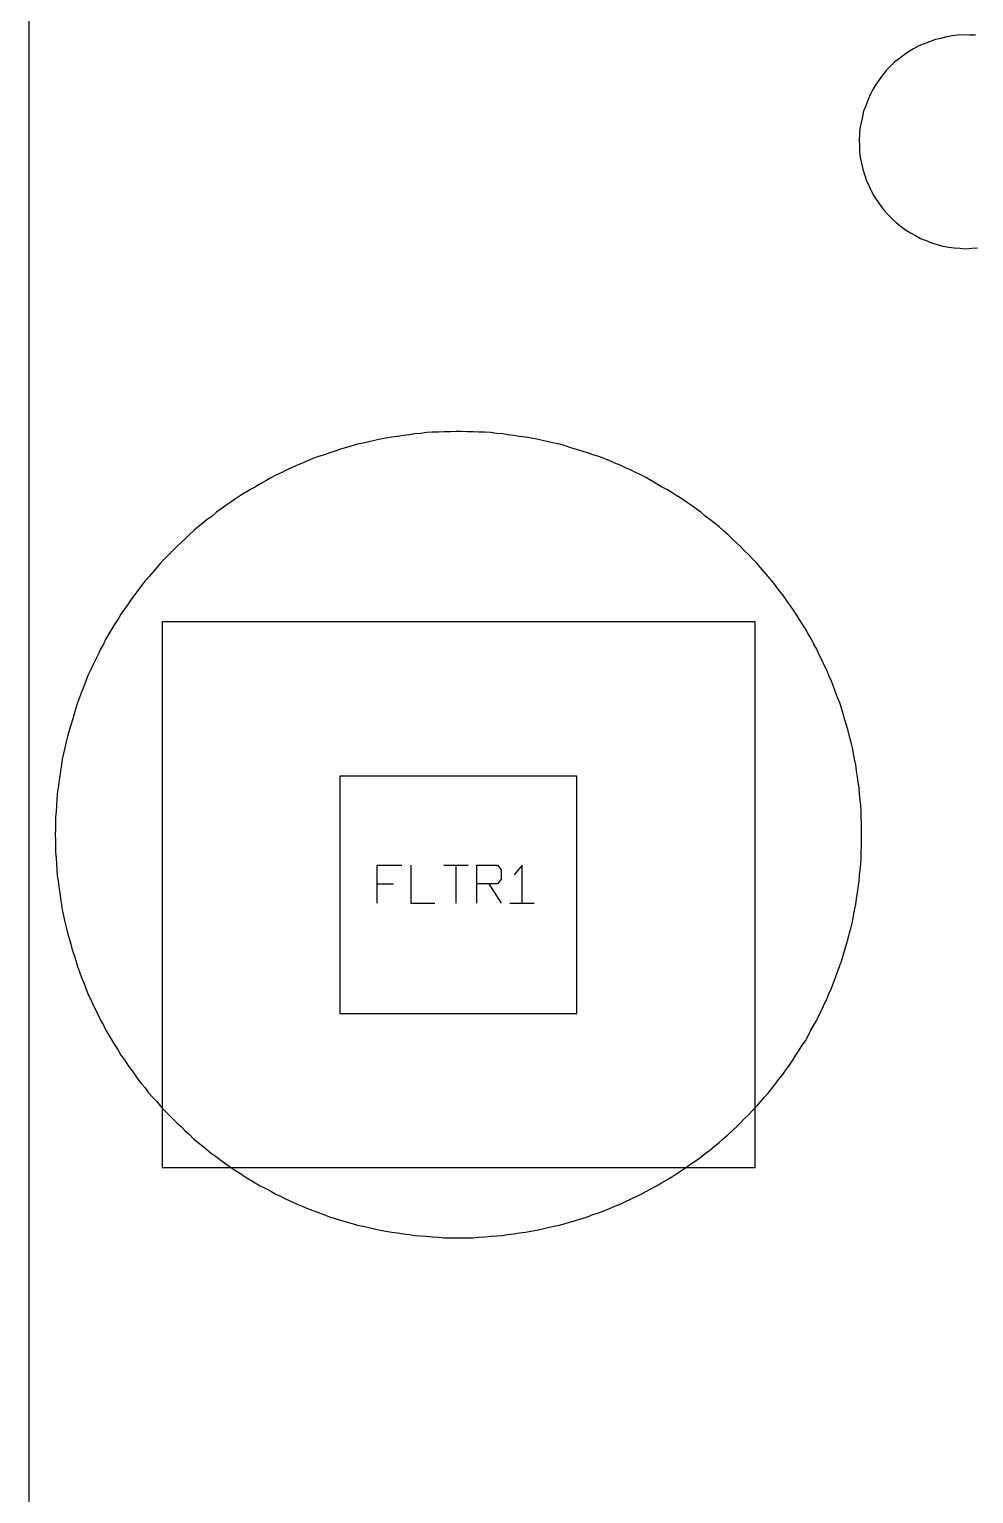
# Model space of a CAD drawing. Extents: x -228 to 961, y -124 to 716.
# Drawn here: x -5 to 51.4, y 488.9 to 576.2 of the extents above; entities that cross this region are included whole.
import ezdxf

# ---------------------------------------------------------------- set-up
doc = ezdxf.new("R2010")
doc.units = 0
doc.layers.add('1', color=1, linetype='CONTINUOUS')

msp = doc.modelspace()

# ---------------------------------------------------------------- linework, layer by layer
at = {"layer": '1'}
for p, q in [((-4.95, 124.47), (-4.95, 597.82)), ((49.77, 575.78), (49.42, 575.7)), ((50.1, 575.85), (49.77, 575.78)), ((50.45, 575.88), (50.1, 575.85)), ((50.8, 575.9), (50.45, 575.88)), ((51.15, 575.88), (50.8, 575.9)), ((51.5, 575.88), (51.15, 575.88)), ((47.5, 574.9), (47.22, 574.7)), ((47.8, 575.08), (47.5, 574.9)), ((48.12, 575.25), (47.8, 575.08)), ((48.42, 575.38), (48.12, 575.25)), ((48.75, 575.5), (48.42, 575.38)), ((49.1, 575.63), (48.75, 575.5)), ((49.42, 575.7), (49.1, 575.63)), ((46.42, 574.03), (46.17, 573.78)), ((46.67, 574.28), (46.42, 574.03)), ((46.95, 574.5), (46.67, 574.28)), ((47.22, 574.7), (46.95, 574.5)), ((45.75, 573.23), (45.55, 572.95)), ((45.95, 573.5), (45.75, 573.23)), ((46.17, 573.78), (45.95, 573.5)), ((45.2, 572.33), (45.07, 572)), ((45.37, 572.65), (45.2, 572.33)), ((45.55, 572.95), (45.37, 572.65)), ((44.95, 571.68), (44.82, 571.35)), ((45.07, 572), (44.95, 571.68)), ((44.67, 570.68), (44.6, 570.33)), ((44.75, 571.03), (44.67, 570.68)), ((44.82, 571.35), (44.75, 571.03)), ((44.57, 569.98), (44.55, 569.65)), ((44.55, 569.65), (44.57, 569.3)), ((44.6, 570.33), (44.57, 569.98)), ((44.57, 569.3), (44.57, 568.95)), ((44.57, 568.95), (44.62, 568.6)), ((44.62, 568.6), (44.7, 568.25)), ((44.7, 568.25), (44.77, 567.9)), ((44.77, 567.9), (44.87, 567.58)), ((44.87, 567.58), (44.97, 567.25)), ((44.97, 567.25), (45.12, 566.93)), ((45.12, 566.93), (45.27, 566.6)), ((45.27, 566.6), (45.42, 566.3)), ((45.42, 566.3), (45.62, 566)), ((45.62, 566), (45.82, 565.73)), ((45.82, 565.73), (46.02, 565.45)), ((46.02, 565.45), (46.27, 565.2)), ((46.27, 565.2), (46.5, 564.95)), ((46.5, 564.95), (46.77, 564.7)), ((46.77, 564.7), (47.05, 564.48)), ((47.05, 564.48), (47.32, 564.28)), ((47.32, 564.28), (47.62, 564.1)), ((47.62, 564.1), (47.92, 563.93)), ((47.92, 563.93), (48.22, 563.75)), ((48.22, 563.75), (48.55, 563.63)), ((48.55, 563.63), (48.87, 563.5)), ((48.87, 563.5), (49.2, 563.4)), ((49.2, 563.4), (49.55, 563.3)), ((49.55, 563.3), (49.9, 563.25)), ((49.9, 563.25), (50.22, 563.2)), ((50.22, 563.2), (50.57, 563.18)), ((50.57, 563.18), (50.92, 563.15)), ((50.92, 563.15), (51.27, 563.18)), ((51.27, 563.18), (51.62, 563.2)), ((18.75, 552.18), (18.4, 552.13)), ((19.1, 552.2), (18.75, 552.18)), ((19.45, 552.2), (19.1, 552.2)), ((19.8, 552.23), (19.45, 552.2)), ((20.15, 552.23), (19.8, 552.23)), ((20.5, 552.25), (20.15, 552.23)), ((20.82, 552.25), (20.5, 552.25)), ((21.17, 552.23), (20.82, 552.25)), ((21.52, 552.23), (21.17, 552.23)), ((21.87, 552.2), (21.52, 552.23)), ((22.22, 552.2), (21.87, 552.2)), ((22.57, 552.18), (22.22, 552.2)), ((22.92, 552.13), (22.57, 552.18)), ((13.97, 551.3), (13.62, 551.2)), ((14.3, 551.38), (13.97, 551.3)), ((14.62, 551.48), (14.3, 551.38)), ((14.97, 551.55), (14.62, 551.48)), ((15.3, 551.63), (14.97, 551.55)), ((15.65, 551.7), (15.3, 551.63)), ((16, 551.78), (15.65, 551.7)), ((16.32, 551.85), (16, 551.78)), ((16.67, 551.9), (16.32, 551.85)), ((17.02, 551.95), (16.67, 551.9)), ((17.37, 552), (17.02, 551.95)), ((17.7, 552.05), (17.37, 552)), ((18.05, 552.1), (17.7, 552.05)), ((18.4, 552.13), (18.05, 552.1)), ((23.27, 552.1), (22.92, 552.13)), ((23.62, 552.05), (23.27, 552.1)), ((23.95, 552), (23.62, 552.05)), ((24.3, 551.95), (23.95, 552)), ((24.65, 551.9), (24.3, 551.95)), ((25, 551.85), (24.65, 551.9)), ((25.32, 551.78), (25, 551.85)), ((25.67, 551.7), (25.32, 551.78)), ((26.02, 551.63), (25.67, 551.7)), ((26.35, 551.55), (26.02, 551.63)), ((26.7, 551.48), (26.35, 551.55)), ((27.02, 551.38), (26.7, 551.48)), ((27.35, 551.28), (27.02, 551.38)), ((27.7, 551.18), (27.35, 551.28)), ((11.65, 550.5), (11.35, 550.35)), ((11.97, 550.63), (11.65, 550.5)), ((12.3, 550.75), (11.97, 550.63)), ((12.65, 550.85), (12.3, 550.75)), ((12.97, 550.98), (12.65, 550.85)), ((13.3, 551.08), (12.97, 550.98)), ((13.62, 551.2), (13.3, 551.08)), ((28.02, 551.08), (27.7, 551.18)), ((28.35, 550.98), (28.02, 551.08)), ((28.67, 550.85), (28.35, 550.98)), ((29.02, 550.75), (28.67, 550.85)), ((29.35, 550.63), (29.02, 550.75)), ((29.67, 550.5), (29.35, 550.63)), ((29.97, 550.35), (29.67, 550.5)), ((9.75, 549.63), (9.45, 549.48)), ((10.07, 549.78), (9.75, 549.63)), ((10.37, 549.93), (10.07, 549.78)), ((10.7, 550.08), (10.37, 549.93)), ((11.02, 550.23), (10.7, 550.08)), ((11.35, 550.35), (11.02, 550.23)), ((30.3, 550.23), (29.97, 550.35)), ((30.62, 550.08), (30.3, 550.23)), ((30.95, 549.93), (30.62, 550.08)), ((31.25, 549.78), (30.95, 549.93)), ((31.57, 549.63), (31.25, 549.78)), ((31.87, 549.48), (31.57, 549.63)), ((8.25, 548.78), (7.95, 548.6)), ((8.55, 548.95), (8.25, 548.78)), ((8.85, 549.13), (8.55, 548.95)), ((9.15, 549.3), (8.85, 549.13)), ((9.45, 549.48), (9.15, 549.3)), ((32.17, 549.3), (31.87, 549.48)), ((32.47, 549.13), (32.17, 549.3)), ((32.77, 548.95), (32.47, 549.13)), ((33.07, 548.78), (32.77, 548.95)), ((33.37, 548.6), (33.07, 548.78)), ((6.77, 547.83), (6.5, 547.63)), ((7.07, 548.03), (6.77, 547.83)), ((7.35, 548.23), (7.07, 548.03)), ((7.65, 548.43), (7.35, 548.23)), ((7.95, 548.6), (7.65, 548.43)), ((33.67, 548.4), (33.37, 548.6)), ((33.97, 548.23), (33.67, 548.4)), ((34.25, 548.03), (33.97, 548.23)), ((34.55, 547.83), (34.25, 548.03)), ((34.82, 547.63), (34.55, 547.83)), ((5.67, 547), (5.4, 546.78)), ((5.95, 547.2), (5.67, 547)), ((6.22, 547.43), (5.95, 547.2)), ((6.5, 547.63), (6.22, 547.43)), ((35.1, 547.43), (34.82, 547.63)), ((35.37, 547.2), (35.1, 547.43)), ((35.65, 547), (35.37, 547.2)), ((35.92, 546.78), (35.65, 547)), ((4.6, 546.1), (4.35, 545.85)), ((4.87, 546.33), (4.6, 546.1)), ((5.12, 546.55), (4.87, 546.33)), ((5.4, 546.78), (5.12, 546.55)), ((36.2, 546.55), (35.92, 546.78)), ((36.45, 546.33), (36.2, 546.55)), ((36.72, 546.1), (36.45, 546.33)), ((36.97, 545.85), (36.72, 546.1)), ((3.85, 545.38), (3.6, 545.13)), ((4.1, 545.63), (3.85, 545.38)), ((4.35, 545.85), (4.1, 545.63)), ((37.22, 545.63), (36.97, 545.85)), ((37.47, 545.38), (37.22, 545.63)), ((37.72, 545.13), (37.47, 545.38)), ((2.87, 544.38), (2.65, 544.13)), ((3.1, 544.63), (2.87, 544.38)), ((3.35, 544.88), (3.1, 544.63)), ((3.6, 545.13), (3.35, 544.88)), ((37.97, 544.88), (37.72, 545.13)), ((38.2, 544.63), (37.97, 544.88)), ((38.45, 544.38), (38.2, 544.63)), ((38.67, 544.13), (38.45, 544.38)), ((2.2, 543.6), (1.97, 543.33)), ((2.42, 543.85), (2.2, 543.6)), ((2.65, 544.13), (2.42, 543.85)), ((38.9, 543.85), (38.67, 544.13)), ((39.12, 543.6), (38.9, 543.85)), ((39.35, 543.33), (39.12, 543.6)), ((1.55, 542.78), (1.32, 542.5)), ((1.75, 543.05), (1.55, 542.78)), ((1.97, 543.33), (1.75, 543.05)), ((39.57, 543.05), (39.35, 543.33)), ((39.77, 542.78), (39.57, 543.05)), ((40, 542.5), (39.77, 542.78)), ((0.92, 541.93), (0.72, 541.65)), ((1.12, 542.23), (0.92, 541.93)), ((1.32, 542.5), (1.12, 542.23)), ((40.2, 542.2), (40, 542.5)), ((40.4, 541.93), (40.2, 542.2)), ((40.6, 541.65), (40.4, 541.93)), ((0.35, 541.05), (0.15, 540.78)), ((0.52, 541.35), (0.35, 541.05)), ((0.72, 541.65), (0.52, 541.35)), ((38.35, 540.88), (2.97, 540.88)), ((2.97, 540.88), (2.97, 508.33)), ((38.35, 508.33), (38.35, 540.88)), ((40.8, 541.35), (40.6, 541.65)), ((40.97, 541.05), (40.8, 541.35)), ((41.15, 540.78), (40.97, 541.05)), ((-0.2, 540.18), (-0.38, 539.88)), ((-0.03, 540.48), (-0.2, 540.18)), ((0.15, 540.78), (-0.03, 540.48)), ((41.35, 540.48), (41.15, 540.78)), ((41.52, 540.18), (41.35, 540.48)), ((41.7, 539.85), (41.52, 540.18)), ((-0.7, 539.25), (-0.85, 538.95)), ((-0.53, 539.55), (-0.7, 539.25)), ((-0.38, 539.88), (-0.53, 539.55)), ((41.85, 539.55), (41.7, 539.85)), ((42.02, 539.25), (41.85, 539.55)), ((42.17, 538.93), (42.02, 539.25)), ((-1.15, 538.3), (-1.3, 538)), ((-1, 538.63), (-1.15, 538.3)), ((-0.85, 538.95), (-1, 538.63)), ((42.32, 538.63), (42.17, 538.93)), ((42.47, 538.3), (42.32, 538.63)), ((42.62, 538), (42.47, 538.3)), ((-1.58, 537.35), (-1.7, 537.03)), ((-1.45, 537.68), (-1.58, 537.35)), ((-1.3, 538), (-1.45, 537.68)), ((42.75, 537.68), (42.62, 538)), ((42.9, 537.35), (42.75, 537.68)), ((43.02, 537.03), (42.9, 537.35)), ((-1.83, 536.7), (-1.95, 536.38)), ((-1.7, 537.03), (-1.83, 536.7)), ((43.15, 536.7), (43.02, 537.03)), ((43.27, 536.38), (43.15, 536.7)), ((-2.18, 535.73), (-2.28, 535.4)), ((-2.08, 536.05), (-2.18, 535.73)), ((-1.95, 536.38), (-2.08, 536.05)), ((43.4, 536.05), (43.27, 536.38)), ((43.5, 535.73), (43.4, 536.05)), ((43.6, 535.4), (43.5, 535.73)), ((-2.48, 534.73), (-2.58, 534.4)), ((-2.38, 535.05), (-2.48, 534.73)), ((-2.28, 535.4), (-2.38, 535.05)), ((43.7, 535.05), (43.6, 535.4)), ((43.8, 534.73), (43.7, 535.05)), ((43.9, 534.38), (43.8, 534.73)), ((-2.68, 534.05), (-2.75, 533.73)), ((-2.58, 534.4), (-2.68, 534.05)), ((43.97, 534.05), (43.9, 534.38)), ((44.07, 533.7), (43.97, 534.05)), ((-2.9, 533.03), (-2.98, 532.7)), ((-2.83, 533.38), (-2.9, 533.03)), ((-2.75, 533.73), (-2.83, 533.38)), ((44.15, 533.38), (44.07, 533.7)), ((44.22, 533.03), (44.15, 533.38)), ((44.27, 532.7), (44.22, 533.03)), ((-3.03, 532.35), (-3.08, 532)), ((-2.98, 532.7), (-3.03, 532.35)), ((44.35, 532.35), (44.27, 532.7)), ((44.4, 532), (44.35, 532.35)), ((-3.18, 531.33), (-3.23, 530.98)), ((-3.13, 531.68), (-3.18, 531.33)), ((-3.08, 532), (-3.13, 531.68)), ((27.72, 531.68), (13.57, 531.68)), ((13.57, 531.68), (13.57, 517.53)), ((27.72, 517.53), (27.72, 531.68)), ((44.45, 531.65), (44.4, 532)), ((44.5, 531.33), (44.45, 531.65)), ((44.55, 530.98), (44.5, 531.33)), ((-3.28, 530.63), (-3.3, 530.28)), ((-3.23, 530.98), (-3.28, 530.63)), ((44.57, 530.63), (44.55, 530.98)), ((44.62, 530.28), (44.57, 530.63)), ((-3.35, 529.58), (-3.38, 529.25)), ((-3.33, 529.93), (-3.35, 529.58)), ((-3.3, 530.28), (-3.33, 529.93)), ((44.65, 529.93), (44.62, 530.28)), ((44.67, 529.58), (44.65, 529.93)), ((44.67, 529.23), (44.67, 529.58)), ((-3.38, 529.25), (-3.38, 528.9)), ((-3.38, 528.9), (-3.38, 528.55)), ((44.7, 528.88), (44.67, 529.23)), ((44.7, 528.55), (44.7, 528.88)), ((-3.38, 528.55), (-3.4, 528.2)), ((-3.4, 528.2), (-3.38, 527.85)), ((-3.38, 527.85), (-3.38, 527.5)), ((44.7, 528.2), (44.7, 528.55)), ((44.7, 528.18), (44.7, 528.2)), ((44.7, 527.83), (44.7, 528.18)), ((44.7, 527.5), (44.7, 527.83)), ((-3.38, 527.5), (-3.38, 527.15)), ((-3.38, 527.15), (-3.35, 526.8)), ((44.67, 527.15), (44.7, 527.5)), ((44.67, 526.8), (44.67, 527.15)), ((-3.35, 526.8), (-3.33, 526.45)), ((-3.33, 526.45), (-3.3, 526.1)), ((-3.3, 526.1), (-3.28, 525.75)), ((15.8, 524.1), (15.8, 526.38)), ((15.8, 526.38), (17.27, 526.38)), ((17.8, 526.38), (17.8, 524.1)), ((19.77, 526.38), (21.22, 526.38)), ((20.5, 526.38), (20.5, 524.1)), ((21.75, 524.1), (21.75, 526.38)), ((21.75, 526.38), (22.97, 526.38)), ((22.97, 526.38), (23.2, 526.1)), ((23.2, 526.1), (23.2, 525.53)), ((24.45, 526.38), (23.97, 525.8)), ((24.45, 524.1), (24.45, 526.38)), ((44.57, 525.75), (44.62, 526.1)), ((44.62, 526.1), (44.65, 526.45)), ((44.65, 526.45), (44.67, 526.8)), ((-3.28, 525.75), (-3.23, 525.43)), ((-3.23, 525.43), (-3.18, 525.08)), ((-3.18, 525.08), (-3.13, 524.73)), ((15.8, 525.25), (16.77, 525.25)), ((22.97, 525.25), (21.75, 525.25)), ((22.47, 525.25), (23.2, 524.1)), ((23.2, 525.53), (22.97, 525.25)), ((44.5, 525.05), (44.55, 525.4)), ((44.55, 525.4), (44.57, 525.75)), ((-3.13, 524.73), (-3.08, 524.38)), ((-3.08, 524.38), (-3.03, 524.03)), ((44.35, 524.03), (44.4, 524.38)), ((44.4, 524.38), (44.45, 524.73)), ((44.45, 524.73), (44.5, 525.05)), ((-3.03, 524.03), (-2.98, 523.7)), ((-2.98, 523.7), (-2.9, 523.35)), ((-2.9, 523.35), (-2.83, 523)), ((17.8, 524.1), (19.25, 524.1)), ((23.72, 524.1), (25.17, 524.1)), ((44.15, 523), (44.22, 523.35)), ((44.22, 523.35), (44.27, 523.68)), ((44.27, 523.68), (44.35, 524.03)), ((-2.83, 523), (-2.75, 522.68)), ((-2.75, 522.68), (-2.68, 522.33)), ((43.97, 522.33), (44.07, 522.68)), ((44.07, 522.68), (44.15, 523)), ((-2.68, 522.33), (-2.58, 522)), ((-2.58, 522), (-2.48, 521.65)), ((-2.48, 521.65), (-2.4, 521.33)), ((43.7, 521.33), (43.8, 521.65)), ((43.8, 521.65), (43.9, 522)), ((43.9, 522), (43.97, 522.33)), ((-2.4, 521.33), (-2.28, 521)), ((-2.28, 521), (-2.18, 520.68)), ((43.5, 520.65), (43.6, 520.98)), ((43.6, 520.98), (43.7, 521.33)), ((-2.18, 520.68), (-2.08, 520.33)), ((-2.08, 520.33), (-1.95, 520)), ((-1.95, 520), (-1.83, 519.68)), ((43.15, 519.68), (43.27, 520)), ((43.27, 520), (43.37, 520.33)), ((43.37, 520.33), (43.5, 520.65)), ((-1.83, 519.68), (-1.7, 519.35)), ((-1.7, 519.35), (-1.58, 519.03)), ((-1.58, 519.03), (-1.45, 518.7)), ((42.75, 518.7), (42.9, 519.03)), ((42.9, 519.03), (43.02, 519.35)), ((43.02, 519.35), (43.15, 519.68)), ((-1.45, 518.7), (-1.3, 518.4)), ((-1.3, 518.4), (-1.15, 518.08)), ((-1.15, 518.08), (-1, 517.75)), ((42.32, 517.75), (42.47, 518.08)), ((42.47, 518.08), (42.62, 518.38)), ((42.62, 518.38), (42.75, 518.7)), ((-1, 517.75), (-0.85, 517.45)), ((-0.85, 517.45), (-0.7, 517.13)), ((13.57, 517.53), (27.72, 517.53)), ((42.02, 517.13), (42.17, 517.45)), ((42.17, 517.45), (42.32, 517.75)), ((-0.7, 517.13), (-0.53, 516.83)), ((-0.53, 516.83), (-0.38, 516.53)), ((-0.38, 516.53), (-0.2, 516.23)), ((41.52, 516.2), (41.67, 516.53)), ((41.67, 516.53), (41.85, 516.83)), ((41.85, 516.83), (42.02, 517.13)), ((-0.2, 516.23), (-0.03, 515.93)), ((-0.03, 515.93), (0.15, 515.63)), ((0.15, 515.63), (0.35, 515.33)), ((40.97, 515.33), (41.15, 515.63)), ((41.15, 515.63), (41.35, 515.9)), ((41.35, 515.9), (41.52, 516.2)), ((0.35, 515.33), (0.52, 515.03)), ((0.52, 515.03), (0.72, 514.75)), ((0.72, 514.75), (0.92, 514.45)), ((40.4, 514.45), (40.6, 514.73)), ((40.6, 514.73), (40.77, 515.03)), ((40.77, 515.03), (40.97, 515.33)), ((0.92, 514.45), (1.12, 514.18)), ((1.12, 514.18), (1.32, 513.9)), ((1.32, 513.9), (1.52, 513.6)), ((39.77, 513.6), (40, 513.88)), ((40, 513.88), (40.2, 514.18)), ((40.2, 514.18), (40.4, 514.45)), ((1.52, 513.6), (1.75, 513.33)), ((1.75, 513.33), (1.97, 513.08)), ((1.97, 513.08), (2.17, 512.8)), ((39.12, 512.78), (39.35, 513.05)), ((39.35, 513.05), (39.57, 513.33)), ((39.57, 513.33), (39.77, 513.6)), ((2.17, 512.8), (2.4, 512.53)), ((2.4, 512.53), (2.65, 512.28)), ((2.65, 512.28), (2.87, 512)), ((2.87, 512), (3.1, 511.75)), ((38.2, 511.75), (38.45, 512)), ((38.45, 512), (38.67, 512.25)), ((38.67, 512.25), (38.9, 512.53)), ((38.9, 512.53), (39.12, 512.78)), ((3.1, 511.75), (3.35, 511.5)), ((3.35, 511.5), (3.6, 511.25)), ((3.6, 511.25), (3.85, 511)), ((37.47, 511), (37.72, 511.25)), ((37.72, 511.25), (37.97, 511.5)), ((37.97, 511.5), (38.2, 511.75)), ((3.85, 511), (4.1, 510.78)), ((4.1, 510.78), (4.35, 510.53)), ((4.35, 510.53), (4.6, 510.3)), ((4.6, 510.3), (4.85, 510.05)), ((36.45, 510.05), (36.72, 510.28)), ((36.72, 510.28), (36.97, 510.53)), ((36.97, 510.53), (37.22, 510.75)), ((37.22, 510.75), (37.47, 511)), ((4.85, 510.05), (5.12, 509.83)), ((5.12, 509.83), (5.4, 509.6)), ((5.4, 509.6), (5.67, 509.4)), ((5.67, 509.4), (5.92, 509.18)), ((35.37, 509.18), (35.65, 509.38)), ((35.65, 509.38), (35.92, 509.6)), ((35.92, 509.6), (36.2, 509.83)), ((36.2, 509.83), (36.45, 510.05)), ((5.92, 509.18), (6.22, 508.98)), ((6.22, 508.98), (6.5, 508.75)), ((6.5, 508.75), (6.77, 508.55)), ((6.77, 508.55), (7.05, 508.35)), ((34.25, 508.35), (34.52, 508.55)), ((34.52, 508.55), (34.82, 508.75)), ((34.82, 508.75), (35.1, 508.95)), ((35.1, 508.95), (35.37, 509.18)), ((2.97, 508.33), (38.35, 508.33)), ((7.05, 508.35), (7.35, 508.15)), ((7.35, 508.15), (7.65, 507.98)), ((7.65, 507.98), (7.92, 507.78)), ((7.92, 507.78), (8.22, 507.6)), ((8.22, 507.6), (8.52, 507.43)), ((32.77, 507.43), (33.07, 507.6)), ((33.07, 507.6), (33.37, 507.78)), ((33.37, 507.78), (33.67, 507.98)), ((33.67, 507.98), (33.95, 508.15)), ((33.95, 508.15), (34.25, 508.35)), ((8.52, 507.43), (8.82, 507.25)), ((8.82, 507.25), (9.15, 507.08)), ((9.15, 507.08), (9.45, 506.93)), ((9.45, 506.93), (9.75, 506.75)), ((9.75, 506.75), (10.07, 506.6)), ((31.25, 506.6), (31.55, 506.75)), ((31.55, 506.75), (31.87, 506.93)), ((31.87, 506.93), (32.17, 507.08)), ((32.17, 507.08), (32.47, 507.25)), ((32.47, 507.25), (32.77, 507.43)), ((10.07, 506.6), (10.37, 506.45)), ((10.37, 506.45), (10.7, 506.3)), ((10.7, 506.3), (11.02, 506.15)), ((11.02, 506.15), (11.32, 506.03)), ((11.32, 506.03), (11.65, 505.9)), ((11.65, 505.9), (11.97, 505.78)), ((29.32, 505.75), (29.65, 505.9)), ((29.65, 505.9), (29.97, 506.03)), ((29.97, 506.03), (30.3, 506.15)), ((30.3, 506.15), (30.62, 506.3)), ((30.62, 506.3), (30.92, 506.45)), ((30.92, 506.45), (31.25, 506.6)), ((11.97, 505.78), (12.3, 505.65)), ((12.3, 505.65), (12.62, 505.53)), ((12.62, 505.53), (12.95, 505.4)), ((12.95, 505.4), (13.3, 505.3)), ((13.3, 505.3), (13.62, 505.2)), ((13.62, 505.2), (13.95, 505.1)), ((13.95, 505.1), (14.3, 505)), ((14.3, 505), (14.62, 504.9)), ((26.67, 504.9), (27.02, 505)), ((27.02, 505), (27.35, 505.1)), ((27.35, 505.1), (27.7, 505.2)), ((27.7, 505.2), (28.02, 505.3)), ((28.02, 505.3), (28.35, 505.4)), ((28.35, 505.4), (28.67, 505.53)), ((28.67, 505.53), (29, 505.63)), ((29, 505.63), (29.32, 505.75)), ((14.62, 504.9), (14.97, 504.83)), ((14.97, 504.83), (15.3, 504.75)), ((15.3, 504.75), (15.65, 504.68)), ((15.65, 504.68), (15.97, 504.6)), ((15.97, 504.6), (16.32, 504.53)), ((16.32, 504.53), (16.67, 504.48)), ((16.67, 504.48), (17.02, 504.43)), ((17.02, 504.43), (17.35, 504.38)), ((17.35, 504.38), (17.7, 504.33)), ((17.7, 504.33), (18.05, 504.28)), ((18.05, 504.28), (18.4, 504.25)), ((18.4, 504.25), (18.75, 504.23)), ((18.75, 504.23), (19.1, 504.2)), ((19.1, 504.2), (19.45, 504.18)), ((19.45, 504.18), (19.77, 504.15)), ((19.77, 504.15), (20.12, 504.15)), ((20.12, 504.15), (20.47, 504.15)), ((20.47, 504.15), (20.82, 504.15)), ((20.82, 504.15), (21.17, 504.15)), ((21.17, 504.15), (21.52, 504.15)), ((21.52, 504.15), (21.87, 504.18)), ((21.87, 504.18), (22.22, 504.2)), ((22.22, 504.2), (22.57, 504.23)), ((22.57, 504.23), (22.92, 504.25)), ((22.92, 504.25), (23.25, 504.28)), ((23.25, 504.28), (23.6, 504.33)), ((23.6, 504.33), (23.95, 504.38)), ((23.95, 504.38), (24.3, 504.43)), ((24.3, 504.43), (24.65, 504.48)), ((24.65, 504.48), (24.97, 504.53)), ((24.97, 504.53), (25.32, 504.6)), ((25.32, 504.6), (25.67, 504.68)), ((25.67, 504.68), (26, 504.75)), ((26, 504.75), (26.35, 504.83)), ((26.35, 504.83), (26.67, 504.9))]:
    msp.add_line(p, q, dxfattribs=at)

doc.saveas('drawing.dxf')
